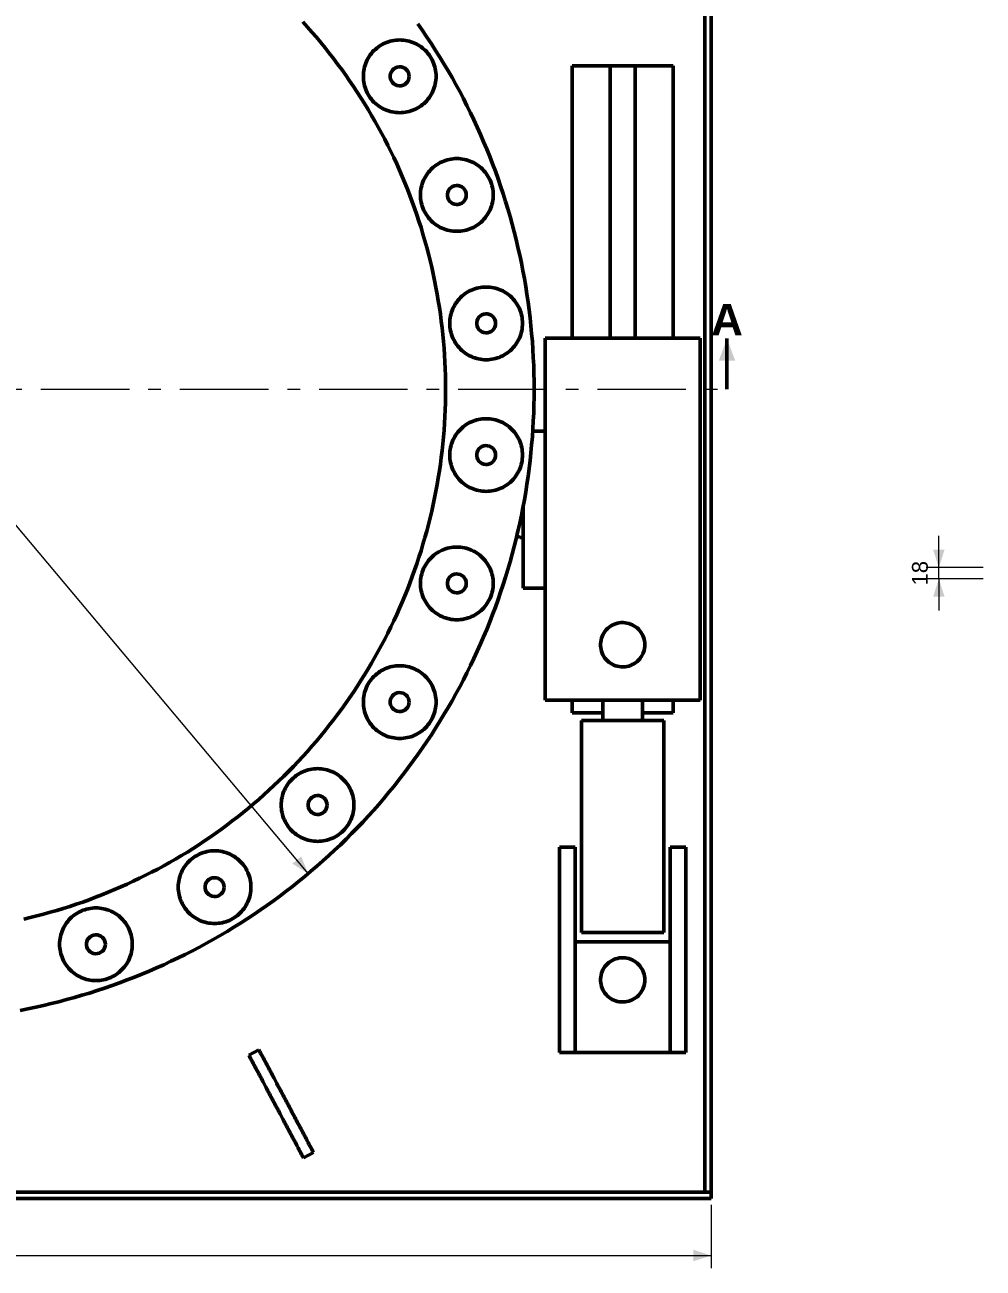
# Model space of a CAD drawing. Header units: millimetres. Extents: x 0 to 841, y 0 to 594.
# Drawn here: x 179.5 to 331, y 291 to 487.6 of the extents above; entities that cross this region are included whole.
import ezdxf
from ezdxf.enums import TextEntityAlignment as Align

# ---------------------------------------------------------------- set-up
doc = ezdxf.new("R2010")
doc.units = ezdxf.units.MM
doc.linetypes.add('EJE', pattern=[22, 14, -3, 2, -3])
for name, color, linetype, lineweight in [('COTA', 7, 'CONTINUOUS', 18), ('EJE', 7, 'EJE', 18), ('TXT', 7, 'CONTINUOUS', 25), ('VIS', 7, 'CONTINUOUS', 50)]:
    doc.layers.add(name, color=color, linetype=linetype, lineweight=lineweight)
doc.styles.add('STD', font='LiberationSans-Regular.ttf')
doc.styles.add('STDB', font='LiberationSans-Bold.ttf')

msp = doc.modelspace()

# ---------------------------------------------------------------- linework, layer by layer
at = {"layer": 'COTA'}
for p, q in [((224.28, 353.4), (81.58, 523.46)), ((324, 401.8), (324, 406.8)), ((331, 401.8), (322, 401.8)), ((324, 400), (324, 401.8)), ((331, 400), (322, 400)), ((324, 400), (324, 395)), ((288, 301), (288, 291)), ((32, 293), (288, 293))]:
    msp.add_line(p, q, dxfattribs=at)
for points in [[(290.5, 438), (289.2, 434.5), (291.8, 434.5)], [(324, 401.8), (324.9, 404.6), (323.1, 404.6)], [(324, 400), (323.1, 397.2), (324.9, 397.2)], [(224.28, 353.4), (223.17, 356.12), (221.79, 354.96)], [(288, 293), (285.2, 293.9), (285.2, 292.1)]]:
    msp.add_solid(points, dxfattribs=at)
at = {"layer": 'EJE'}
msp.add_line((28, 430), (292, 430), dxfattribs=at)
at = {"layer": 'VIS'}
msp.add_line((290.5, 430), (290.5, 438), dxfattribs=at)
for points in [[(287, 303), (287, 557)], [(288, 303), (288, 557)], [(246, 430), (245.99, 431.08), (245.97, 432.16), (245.94, 433.24), (245.89, 434.32), (245.83, 435.4), (245.76, 436.48), (245.67, 437.56), (245.57, 438.63), (245.45, 439.71), (245.32, 440.78), (245.18, 441.85), (245.02, 442.92), (244.85, 443.99), (244.67, 445.05), (244.48, 446.11), (244.27, 447.18), (244.05, 448.23), (243.81, 449.29), (243.56, 450.34), (243.3, 451.39), (243.02, 452.43), (242.73, 453.47), (242.43, 454.51), (242.12, 455.55), (241.79, 456.58), (241.45, 457.6), (241.1, 458.62), (240.73, 459.64), (240.35, 460.65), (239.96, 461.66), (239.56, 462.66), (239.14, 463.66), (238.71, 464.65), (238.27, 465.64), (237.82, 466.62), (237.35, 467.59), (236.87, 468.56), (236.38, 469.52), (235.88, 470.48), (235.36, 471.43), (234.84, 472.37), (234.3, 473.31), (233.75, 474.24), (233.19, 475.17), (232.61, 476.08), (232.03, 476.99), (231.43, 477.89), (230.82, 478.79), (230.21, 479.67), (229.58, 480.55), (228.93, 481.42), (228.28, 482.28), (227.62, 483.14), (226.95, 483.98), (226.26, 484.82), (225.57, 485.65), (224.87, 486.47), (224.15, 487.28), (223.43, 488.08)], [(246, 430), (245.99, 431.08), (245.97, 432.16), (245.94, 433.24), (245.89, 434.32), (245.83, 435.4), (245.76, 436.48), (245.67, 437.56), (245.57, 438.63), (245.45, 439.71), (245.32, 440.78), (245.18, 441.85), (245.02, 442.92), (244.85, 443.99), (244.67, 445.05), (244.48, 446.11), (244.27, 447.18), (244.05, 448.23), (243.81, 449.29), (243.56, 450.34), (243.3, 451.39), (243.02, 452.43), (242.73, 453.47), (242.43, 454.51), (242.12, 455.55), (241.79, 456.58), (241.45, 457.6), (241.1, 458.62), (240.73, 459.64), (240.35, 460.65), (239.96, 461.66), (239.56, 462.66), (239.14, 463.66), (238.71, 464.65), (238.27, 465.64), (237.82, 466.62), (237.35, 467.59), (236.87, 468.56), (236.38, 469.52), (235.88, 470.48), (235.36, 471.43), (234.84, 472.37), (234.3, 473.31), (233.75, 474.24), (233.19, 475.17), (232.61, 476.08), (232.03, 476.99), (231.43, 477.89), (230.82, 478.79), (230.21, 479.67), (229.58, 480.55), (228.93, 481.42), (228.28, 482.28), (227.62, 483.14), (226.95, 483.98), (226.26, 484.82), (225.57, 485.65), (224.87, 486.47), (224.15, 487.28), (223.43, 488.08)], [(260, 430), (259.99, 431.26), (259.97, 432.51), (259.93, 433.77), (259.87, 435.02), (259.8, 436.28), (259.72, 437.53), (259.61, 438.79), (259.5, 440.04), (259.36, 441.29), (259.21, 442.53), (259.05, 443.78), (258.87, 445.02), (258.67, 446.26), (258.46, 447.5), (258.23, 448.74), (257.99, 449.97), (257.73, 451.2), (257.45, 452.43), (257.16, 453.65), (256.86, 454.87), (256.54, 456.08), (256.2, 457.3), (255.85, 458.5), (255.49, 459.7), (255.11, 460.9), (254.71, 462.09), (254.3, 463.28), (253.87, 464.46), (253.43, 465.64), (252.98, 466.81), (252.51, 467.98), (252.02, 469.14), (251.52, 470.29), (251.01, 471.44), (250.48, 472.58), (249.94, 473.71), (249.38, 474.84), (248.81, 475.96), (248.23, 477.07), (247.63, 478.18), (247.02, 479.27), (246.39, 480.36), (245.75, 481.44), (245.1, 482.52), (244.43, 483.58), (243.75, 484.64), (243.06, 485.69), (242.35, 486.73), (241.63, 487.76)], [(244.5, 479.48), (244.49, 479.78), (244.46, 480.08), (244.42, 480.38), (244.37, 480.67), (244.3, 480.97), (244.21, 481.26), (244.11, 481.54), (244, 481.82), (243.87, 482.09), (243.72, 482.35), (243.57, 482.61), (243.4, 482.86), (243.21, 483.1), (243.02, 483.33), (242.81, 483.54), (242.59, 483.75), (242.36, 483.95), (242.13, 484.13), (241.88, 484.3), (241.62, 484.46), (241.36, 484.6), (241.08, 484.73), (240.81, 484.85), (240.52, 484.95), (240.23, 485.03), (239.94, 485.1), (239.64, 485.16), (239.35, 485.2), (239.05, 485.22), (238.75, 485.23), (238.44, 485.22), (238.14, 485.2), (237.85, 485.16), (237.55, 485.1), (237.26, 485.03), (236.97, 484.95), (236.68, 484.85), (236.41, 484.73), (236.13, 484.6), (235.87, 484.46), (235.61, 484.3), (235.37, 484.13), (235.13, 483.95), (234.9, 483.75), (234.68, 483.54), (234.47, 483.33), (234.28, 483.1), (234.09, 482.86), (233.92, 482.61), (233.77, 482.35), (233.62, 482.09), (233.49, 481.82), (233.38, 481.54), (233.28, 481.26), (233.19, 480.97), (233.12, 480.67), (233.07, 480.38), (233.03, 480.08), (233, 479.78), (233, 479.48), (233, 479.18), (233.03, 478.88), (233.07, 478.58), (233.12, 478.28), (233.19, 477.99), (233.28, 477.7), (233.38, 477.42), (233.49, 477.14), (233.62, 476.87), (233.77, 476.6), (233.92, 476.35), (234.09, 476.1), (234.28, 475.86), (234.47, 475.63), (234.68, 475.41), (234.9, 475.21), (235.13, 475.01), (235.37, 474.83), (235.61, 474.66), (235.87, 474.5), (236.13, 474.36), (236.41, 474.23), (236.68, 474.11), (236.97, 474.01), (237.26, 473.92), (237.55, 473.85), (237.85, 473.8), (238.14, 473.76), (238.44, 473.74), (238.75, 473.73), (239.05, 473.74), (239.35, 473.76), (239.64, 473.8), (239.94, 473.85), (240.23, 473.92), (240.52, 474.01), (240.81, 474.11), (241.08, 474.23), (241.36, 474.36), (241.62, 474.5), (241.88, 474.66), (242.13, 474.83), (242.36, 475.01), (242.59, 475.21), (242.81, 475.41), (243.02, 475.63), (243.21, 475.86), (243.4, 476.1), (243.57, 476.35), (243.72, 476.6), (243.87, 476.87), (244, 477.14), (244.11, 477.42), (244.21, 477.7), (244.3, 477.99), (244.37, 478.28), (244.42, 478.58), (244.46, 478.88), (244.49, 479.18), (244.5, 479.48)], [(240.25, 479.48), (240.21, 479.78), (240.12, 480.07), (239.98, 480.34), (239.78, 480.57), (239.54, 480.75), (239.27, 480.89), (238.97, 480.96), (238.67, 480.98), (238.37, 480.93), (238.08, 480.83), (237.83, 480.67), (237.61, 480.46), (237.43, 480.21), (237.31, 479.93), (237.25, 479.63), (237.25, 479.33), (237.31, 479.03), (237.43, 478.75), (237.61, 478.5), (237.83, 478.29), (238.08, 478.13), (238.37, 478.03), (238.67, 477.98), (238.97, 478), (239.27, 478.07), (239.54, 478.21), (239.78, 478.39), (239.98, 478.62), (240.12, 478.89), (240.21, 479.18), (240.25, 479.48)], [(266, 438.09), (266, 481.16)], [(266, 481.16), (272, 481.16)], [(272, 438.09), (272, 481.16)], [(272, 481.16), (276, 481.16)], [(276, 481.16), (282, 481.16)], [(276, 438.09), (276, 481.16)], [(282, 438.09), (282, 481.16)], [(253.53, 460.72), (253.52, 461.02), (253.5, 461.32), (253.46, 461.62), (253.41, 461.91), (253.34, 462.2), (253.25, 462.49), (253.15, 462.78), (253.03, 463.05), (252.9, 463.33), (252.76, 463.59), (252.6, 463.85), (252.43, 464.1), (252.25, 464.33), (252.05, 464.56), (251.85, 464.78), (251.63, 464.99), (251.4, 465.18), (251.16, 465.37), (250.91, 465.54), (250.66, 465.7), (250.39, 465.84), (250.12, 465.97), (249.84, 466.08), (249.56, 466.18), (249.27, 466.27), (248.98, 466.34), (248.68, 466.4), (248.38, 466.43), (248.08, 466.46), (247.78, 466.47), (247.48, 466.46), (247.18, 466.43), (246.88, 466.4), (246.59, 466.34), (246.29, 466.27), (246, 466.18), (245.72, 466.08), (245.44, 465.97), (245.17, 465.84), (244.91, 465.7), (244.65, 465.54), (244.4, 465.37), (244.16, 465.18), (243.93, 464.99), (243.72, 464.78), (243.51, 464.56), (243.31, 464.33), (243.13, 464.1), (242.96, 463.85), (242.8, 463.59), (242.66, 463.33), (242.53, 463.05), (242.41, 462.78), (242.31, 462.49), (242.23, 462.2), (242.16, 461.91), (242.1, 461.62), (242.06, 461.32), (242.04, 461.02), (242.03, 460.72), (242.04, 460.42), (242.06, 460.11), (242.1, 459.82), (242.16, 459.52), (242.23, 459.23), (242.31, 458.94), (242.41, 458.66), (242.53, 458.38), (242.66, 458.11), (242.8, 457.84), (242.96, 457.58), (243.13, 457.34), (243.31, 457.1), (243.51, 456.87), (243.72, 456.65), (243.93, 456.44), (244.16, 456.25), (244.4, 456.06), (244.65, 455.89), (244.91, 455.74), (245.17, 455.59), (245.44, 455.46), (245.72, 455.35), (246, 455.25), (246.29, 455.16), (246.59, 455.09), (246.88, 455.04), (247.18, 455), (247.48, 454.97), (247.78, 454.97), (248.08, 454.97), (248.38, 455), (248.68, 455.04), (248.98, 455.09), (249.27, 455.16), (249.56, 455.25), (249.84, 455.35), (250.12, 455.46), (250.39, 455.59), (250.66, 455.74), (250.91, 455.89), (251.16, 456.06), (251.4, 456.25), (251.63, 456.44), (251.85, 456.65), (252.05, 456.87), (252.25, 457.1), (252.43, 457.34), (252.6, 457.58), (252.76, 457.84), (252.9, 458.11), (253.03, 458.38), (253.15, 458.66), (253.25, 458.94), (253.34, 459.23), (253.41, 459.52), (253.46, 459.82), (253.5, 460.11), (253.52, 460.42), (253.53, 460.72)], [(249.28, 460.72), (249.25, 461.02), (249.16, 461.31), (249.01, 461.57), (248.81, 461.8), (248.57, 461.99), (248.3, 462.12), (248.01, 462.2), (247.71, 462.21), (247.41, 462.17), (247.12, 462.06), (246.86, 461.9), (246.64, 461.69), (246.47, 461.44), (246.35, 461.16), (246.29, 460.87), (246.29, 460.56), (246.35, 460.27), (246.47, 459.99), (246.64, 459.74), (246.86, 459.53), (247.12, 459.37), (247.41, 459.26), (247.71, 459.22), (248.01, 459.23), (248.3, 459.31), (248.57, 459.44), (248.81, 459.63), (249.01, 459.86), (249.16, 460.12), (249.25, 460.41), (249.28, 460.72)], [(258.17, 440.41), (258.16, 440.71), (258.13, 441.01), (258.09, 441.31), (258.04, 441.61), (257.97, 441.9), (257.88, 442.19), (257.78, 442.47), (257.67, 442.75), (257.54, 443.02), (257.39, 443.29), (257.24, 443.54), (257.07, 443.79), (256.88, 444.03), (256.69, 444.26), (256.48, 444.48), (256.26, 444.69), (256.03, 444.88), (255.8, 445.06), (255.55, 445.24), (255.29, 445.39), (255.03, 445.54), (254.75, 445.67), (254.48, 445.78), (254.19, 445.88), (253.9, 445.97), (253.61, 446.04), (253.31, 446.09), (253.02, 446.13), (252.72, 446.15), (252.42, 446.16), (252.11, 446.15), (251.81, 446.13), (251.52, 446.09), (251.22, 446.04), (250.93, 445.97), (250.64, 445.88), (250.35, 445.78), (250.08, 445.67), (249.8, 445.54), (249.54, 445.39), (249.28, 445.24), (249.04, 445.06), (248.8, 444.88), (248.57, 444.69), (248.35, 444.48), (248.14, 444.26), (247.95, 444.03), (247.76, 443.79), (247.59, 443.54), (247.44, 443.29), (247.29, 443.02), (247.16, 442.75), (247.05, 442.47), (246.95, 442.19), (246.86, 441.9), (246.79, 441.61), (246.74, 441.31), (246.7, 441.01), (246.67, 440.71), (246.67, 440.41), (246.67, 440.11), (246.7, 439.81), (246.74, 439.51), (246.79, 439.22), (246.86, 438.92), (246.95, 438.64), (247.05, 438.35), (247.16, 438.07), (247.29, 437.8), (247.44, 437.54), (247.59, 437.28), (247.76, 437.03), (247.95, 436.79), (248.14, 436.57), (248.35, 436.35), (248.57, 436.14), (248.8, 435.94), (249.04, 435.76), (249.28, 435.59), (249.54, 435.43), (249.8, 435.29), (250.08, 435.16), (250.35, 435.04), (250.64, 434.94), (250.93, 434.86), (251.22, 434.79), (251.52, 434.73), (251.81, 434.69), (252.11, 434.67), (252.42, 434.66), (252.72, 434.67), (253.02, 434.69), (253.31, 434.73), (253.61, 434.79), (253.9, 434.86), (254.19, 434.94), (254.48, 435.04), (254.75, 435.16), (255.03, 435.29), (255.29, 435.43), (255.55, 435.59), (255.8, 435.76), (256.03, 435.94), (256.26, 436.14), (256.48, 436.35), (256.69, 436.57), (256.88, 436.79), (257.07, 437.03), (257.24, 437.28), (257.39, 437.54), (257.54, 437.8), (257.67, 438.07), (257.78, 438.35), (257.88, 438.64), (257.97, 438.92), (258.04, 439.22), (258.09, 439.51), (258.13, 439.81), (258.16, 440.11), (258.17, 440.41)], [(253.92, 440.41), (253.88, 440.71), (253.79, 441), (253.65, 441.27), (253.45, 441.5), (253.21, 441.69), (252.94, 441.82), (252.64, 441.9), (252.34, 441.91), (252.04, 441.86), (251.75, 441.76), (251.5, 441.6), (251.28, 441.39), (251.1, 441.14), (250.98, 440.86), (250.92, 440.56), (250.92, 440.26), (250.98, 439.96), (251.1, 439.68), (251.28, 439.44), (251.5, 439.23), (251.75, 439.07), (252.04, 438.96), (252.34, 438.91), (252.64, 438.93), (252.94, 439.01), (253.21, 439.14), (253.45, 439.33), (253.65, 439.56), (253.79, 439.82), (253.88, 440.11), (253.92, 440.41)], [(261.75, 438.09), (286.25, 438.09)], [(261.75, 423.34), (261.75, 438.09)], [(286.25, 380.84), (286.25, 438.09)], [(178.74, 331.77), (179.97, 332.01), (181.2, 332.27), (182.43, 332.55), (183.65, 332.84), (184.87, 333.14), (186.08, 333.46), (187.3, 333.8), (188.5, 334.15), (189.7, 334.51), (190.9, 334.89), (192.09, 335.29), (193.28, 335.7), (194.46, 336.13), (195.64, 336.57), (196.81, 337.02), (197.98, 337.49), (199.14, 337.98), (200.29, 338.48), (201.44, 338.99), (202.58, 339.52), (203.71, 340.06), (204.84, 340.62), (205.96, 341.19), (207.07, 341.77), (208.18, 342.37), (209.27, 342.98), (210.36, 343.61), (211.44, 344.25), (212.52, 344.9), (213.58, 345.57), (214.64, 346.25), (215.69, 346.94), (216.73, 347.65), (217.76, 348.37), (218.78, 349.1), (219.79, 349.84), (220.79, 350.6), (221.79, 351.37), (222.77, 352.15), (223.74, 352.95), (224.71, 353.76), (225.66, 354.57), (226.6, 355.41), (227.53, 356.25), (228.45, 357.1), (229.37, 357.97), (230.26, 358.85), (231.15, 359.74), (232.03, 360.63), (232.9, 361.55), (233.75, 362.47), (234.59, 363.4), (235.43, 364.34), (236.24, 365.29), (237.05, 366.26), (237.85, 367.23), (238.63, 368.21), (239.4, 369.21), (240.16, 370.21), (240.9, 371.22), (241.63, 372.24), (242.35, 373.27), (243.06, 374.31), (243.75, 375.36), (244.43, 376.42), (245.1, 377.48), (245.75, 378.56), (246.39, 379.64), (247.02, 380.73), (247.63, 381.82), (248.23, 382.93), (248.81, 384.04), (249.38, 385.16), (249.94, 386.29), (250.48, 387.42), (251.01, 388.56), (251.52, 389.71), (252.02, 390.86), (252.51, 392.02), (252.98, 393.19), (253.43, 394.36), (253.87, 395.54), (254.3, 396.72), (254.71, 397.91), (255.11, 399.1), (255.49, 400.3), (255.85, 401.5), (256.2, 402.7), (256.54, 403.92), (256.86, 405.13), (257.16, 406.35), (257.45, 407.57), (257.73, 408.8), (257.99, 410.03), (258.23, 411.26), (258.46, 412.5), (258.67, 413.74), (258.87, 414.98), (259.05, 416.22), (259.21, 417.47), (259.36, 418.71), (259.5, 419.96), (259.61, 421.21), (259.72, 422.47), (259.8, 423.72), (259.87, 424.98), (259.93, 426.23), (259.97, 427.49), (259.99, 428.74), (260, 430)], [(179.29, 346.19), (180.34, 346.44), (181.39, 346.7), (182.43, 346.98), (183.47, 347.27), (184.51, 347.57), (185.55, 347.88), (186.58, 348.21), (187.6, 348.55), (188.62, 348.9), (189.64, 349.27), (190.65, 349.65), (191.66, 350.04), (192.66, 350.44), (193.66, 350.86), (194.65, 351.29), (195.64, 351.73), (196.62, 352.18), (197.59, 352.65), (198.56, 353.13), (199.52, 353.62), (200.48, 354.12), (201.43, 354.64), (202.37, 355.16), (203.31, 355.7), (204.24, 356.25), (205.17, 356.81), (206.08, 357.39), (206.99, 357.97), (207.89, 358.57), (208.79, 359.18), (209.67, 359.79), (210.55, 360.42), (211.42, 361.07), (212.28, 361.72), (213.14, 362.38), (213.98, 363.05), (214.82, 363.74), (215.65, 364.43), (216.47, 365.13), (217.28, 365.85), (218.08, 366.57), (218.87, 367.31), (219.65, 368.05), (220.43, 368.81), (221.19, 369.57), (221.95, 370.35), (222.69, 371.13), (223.43, 371.92), (224.15, 372.72), (224.87, 373.53), (225.57, 374.35), (226.26, 375.18), (226.95, 376.02), (227.62, 376.86), (228.28, 377.72), (228.93, 378.58), (229.58, 379.45), (230.21, 380.33), (230.82, 381.21), (231.43, 382.11), (232.03, 383.01), (232.61, 383.92), (233.19, 384.83), (233.75, 385.76), (234.3, 386.69), (234.84, 387.63), (235.36, 388.57), (235.88, 389.52), (236.38, 390.48), (236.87, 391.44), (237.35, 392.41), (237.82, 393.38), (238.27, 394.36), (238.71, 395.35), (239.14, 396.34), (239.56, 397.34), (239.96, 398.34), (240.35, 399.35), (240.73, 400.36), (241.1, 401.38), (241.45, 402.4), (241.79, 403.42), (242.12, 404.45), (242.43, 405.49), (242.73, 406.53), (243.02, 407.57), (243.3, 408.61), (243.56, 409.66), (243.81, 410.71), (244.05, 411.77), (244.27, 412.82), (244.48, 413.89), (244.67, 414.95), (244.85, 416.01), (245.02, 417.08), (245.18, 418.15), (245.32, 419.22), (245.45, 420.29), (245.57, 421.37), (245.67, 422.44), (245.76, 423.52), (245.83, 424.6), (245.89, 425.68), (245.94, 426.76), (245.97, 427.84), (245.99, 428.92), (246, 430)], [(179.29, 346.19), (180.34, 346.44), (181.39, 346.7), (182.43, 346.98), (183.47, 347.27), (184.51, 347.57), (185.55, 347.88), (186.58, 348.21), (187.6, 348.55), (188.62, 348.9), (189.64, 349.27), (190.65, 349.65), (191.66, 350.04), (192.66, 350.44), (193.66, 350.86), (194.65, 351.29), (195.64, 351.73), (196.62, 352.18), (197.59, 352.65), (198.56, 353.13), (199.52, 353.62), (200.48, 354.12), (201.43, 354.64), (202.37, 355.16), (203.31, 355.7), (204.24, 356.25), (205.17, 356.81), (206.08, 357.39), (206.99, 357.97), (207.89, 358.57), (208.79, 359.18), (209.67, 359.79), (210.55, 360.42), (211.42, 361.07), (212.28, 361.72), (213.14, 362.38), (213.98, 363.05), (214.82, 363.74), (215.65, 364.43), (216.47, 365.13), (217.28, 365.85), (218.08, 366.57), (218.87, 367.31), (219.65, 368.05), (220.43, 368.81), (221.19, 369.57), (221.95, 370.35), (222.69, 371.13), (223.43, 371.92), (224.15, 372.72), (224.87, 373.53), (225.57, 374.35), (226.26, 375.18), (226.95, 376.02), (227.62, 376.86), (228.28, 377.72), (228.93, 378.58), (229.58, 379.45), (230.21, 380.33), (230.82, 381.21), (231.43, 382.11), (232.03, 383.01), (232.61, 383.92), (233.19, 384.83), (233.75, 385.76), (234.3, 386.69), (234.84, 387.63), (235.36, 388.57), (235.88, 389.52), (236.38, 390.48), (236.87, 391.44), (237.35, 392.41), (237.82, 393.38), (238.27, 394.36), (238.71, 395.35), (239.14, 396.34), (239.56, 397.34), (239.96, 398.34), (240.35, 399.35), (240.73, 400.36), (241.1, 401.38), (241.45, 402.4), (241.79, 403.42), (242.12, 404.45), (242.43, 405.49), (242.73, 406.53), (243.02, 407.57), (243.3, 408.61), (243.56, 409.66), (243.81, 410.71), (244.05, 411.77), (244.27, 412.82), (244.48, 413.89), (244.67, 414.95), (244.85, 416.01), (245.02, 417.08), (245.18, 418.15), (245.32, 419.22), (245.45, 420.29), (245.57, 421.37), (245.67, 422.44), (245.76, 423.52), (245.83, 424.6), (245.89, 425.68), (245.94, 426.76), (245.97, 427.84), (245.99, 428.92), (246, 430)], [(258.17, 419.59), (258.16, 419.89), (258.13, 420.19), (258.09, 420.49), (258.04, 420.78), (257.97, 421.08), (257.88, 421.36), (257.78, 421.65), (257.67, 421.93), (257.54, 422.2), (257.39, 422.46), (257.24, 422.72), (257.07, 422.97), (256.88, 423.21), (256.69, 423.43), (256.48, 423.65), (256.26, 423.86), (256.03, 424.06), (255.8, 424.24), (255.55, 424.41), (255.29, 424.57), (255.03, 424.71), (254.75, 424.84), (254.48, 424.96), (254.19, 425.06), (253.9, 425.14), (253.61, 425.21), (253.31, 425.27), (253.02, 425.31), (252.72, 425.33), (252.42, 425.34), (252.11, 425.33), (251.81, 425.31), (251.52, 425.27), (251.22, 425.21), (250.93, 425.14), (250.64, 425.06), (250.35, 424.96), (250.08, 424.84), (249.8, 424.71), (249.54, 424.57), (249.28, 424.41), (249.04, 424.24), (248.8, 424.06), (248.57, 423.86), (248.35, 423.65), (248.14, 423.43), (247.95, 423.21), (247.76, 422.97), (247.59, 422.72), (247.44, 422.46), (247.29, 422.2), (247.16, 421.93), (247.05, 421.65), (246.95, 421.36), (246.86, 421.08), (246.79, 420.78), (246.74, 420.49), (246.7, 420.19), (246.67, 419.89), (246.67, 419.59), (246.67, 419.29), (246.7, 418.99), (246.74, 418.69), (246.79, 418.39), (246.86, 418.1), (246.95, 417.81), (247.05, 417.53), (247.16, 417.25), (247.29, 416.98), (247.44, 416.71), (247.59, 416.46), (247.76, 416.21), (247.95, 415.97), (248.14, 415.74), (248.35, 415.52), (248.57, 415.31), (248.8, 415.12), (249.04, 414.94), (249.28, 414.76), (249.54, 414.61), (249.8, 414.46), (250.08, 414.33), (250.35, 414.22), (250.64, 414.12), (250.93, 414.03), (251.22, 413.96), (251.52, 413.91), (251.81, 413.87), (252.11, 413.85), (252.42, 413.84), (252.72, 413.85), (253.02, 413.87), (253.31, 413.91), (253.61, 413.96), (253.9, 414.03), (254.19, 414.12), (254.48, 414.22), (254.75, 414.33), (255.03, 414.46), (255.29, 414.61), (255.55, 414.76), (255.8, 414.94), (256.03, 415.12), (256.26, 415.31), (256.48, 415.52), (256.69, 415.74), (256.88, 415.97), (257.07, 416.21), (257.24, 416.46), (257.39, 416.71), (257.54, 416.98), (257.67, 417.25), (257.78, 417.53), (257.88, 417.81), (257.97, 418.1), (258.04, 418.39), (258.09, 418.69), (258.13, 418.99), (258.16, 419.29), (258.17, 419.59)], [(259.78, 423.34), (261.75, 423.34)], [(261.75, 398.54), (261.75, 423.34)], [(253.92, 419.59), (253.88, 419.89), (253.79, 420.18), (253.65, 420.44), (253.45, 420.67), (253.21, 420.86), (252.94, 420.99), (252.64, 421.07), (252.34, 421.09), (252.04, 421.04), (251.75, 420.93), (251.5, 420.77), (251.28, 420.56), (251.1, 420.32), (250.98, 420.04), (250.92, 419.74), (250.92, 419.44), (250.98, 419.14), (251.1, 418.86), (251.28, 418.61), (251.5, 418.4), (251.75, 418.24), (252.04, 418.14), (252.34, 418.09), (252.64, 418.1), (252.94, 418.18), (253.21, 418.31), (253.45, 418.5), (253.65, 418.73), (253.79, 419), (253.88, 419.29), (253.92, 419.59)], [(258.25, 398.54), (258.25, 411.37)], [(257.75, 406.54), (257.29, 406.87)], [(258.25, 406.54), (257.75, 406.54)], [(253.53, 399.28), (253.52, 399.58), (253.5, 399.89), (253.46, 400.18), (253.41, 400.48), (253.34, 400.77), (253.25, 401.06), (253.15, 401.34), (253.03, 401.62), (252.9, 401.89), (252.76, 402.16), (252.6, 402.42), (252.43, 402.66), (252.25, 402.9), (252.05, 403.13), (251.85, 403.35), (251.63, 403.56), (251.4, 403.75), (251.16, 403.94), (250.91, 404.11), (250.66, 404.26), (250.39, 404.41), (250.12, 404.54), (249.84, 404.65), (249.56, 404.75), (249.27, 404.84), (248.98, 404.91), (248.68, 404.96), (248.38, 405), (248.08, 405.03), (247.78, 405.03), (247.48, 405.03), (247.18, 405), (246.88, 404.96), (246.59, 404.91), (246.29, 404.84), (246, 404.75), (245.72, 404.65), (245.44, 404.54), (245.17, 404.41), (244.91, 404.26), (244.65, 404.11), (244.4, 403.94), (244.16, 403.75), (243.93, 403.56), (243.72, 403.35), (243.51, 403.13), (243.31, 402.9), (243.13, 402.66), (242.96, 402.42), (242.8, 402.16), (242.66, 401.89), (242.53, 401.62), (242.41, 401.34), (242.31, 401.06), (242.23, 400.77), (242.16, 400.48), (242.1, 400.18), (242.06, 399.89), (242.04, 399.58), (242.03, 399.28), (242.04, 398.98), (242.06, 398.68), (242.1, 398.38), (242.16, 398.09), (242.23, 397.8), (242.31, 397.51), (242.41, 397.22), (242.53, 396.95), (242.66, 396.67), (242.8, 396.41), (242.96, 396.15), (243.13, 395.9), (243.31, 395.67), (243.51, 395.44), (243.72, 395.22), (243.93, 395.01), (244.16, 394.82), (244.4, 394.63), (244.65, 394.46), (244.91, 394.3), (245.17, 394.16), (245.44, 394.03), (245.72, 393.92), (246, 393.82), (246.29, 393.73), (246.59, 393.66), (246.88, 393.6), (247.18, 393.57), (247.48, 393.54), (247.78, 393.53), (248.08, 393.54), (248.38, 393.57), (248.68, 393.6), (248.98, 393.66), (249.27, 393.73), (249.56, 393.82), (249.84, 393.92), (250.12, 394.03), (250.39, 394.16), (250.66, 394.3), (250.91, 394.46), (251.16, 394.63), (251.4, 394.82), (251.63, 395.01), (251.85, 395.22), (252.05, 395.44), (252.25, 395.67), (252.43, 395.9), (252.6, 396.15), (252.76, 396.41), (252.9, 396.67), (253.03, 396.95), (253.15, 397.22), (253.25, 397.51), (253.34, 397.8), (253.41, 398.09), (253.46, 398.38), (253.5, 398.68), (253.52, 398.98), (253.53, 399.28)], [(249.28, 399.28), (249.25, 399.59), (249.16, 399.88), (249.01, 400.14), (248.81, 400.37), (248.57, 400.56), (248.3, 400.69), (248.01, 400.77), (247.71, 400.78), (247.41, 400.74), (247.12, 400.63), (246.86, 400.47), (246.64, 400.26), (246.47, 400.01), (246.35, 399.73), (246.29, 399.44), (246.29, 399.13), (246.35, 398.84), (246.47, 398.56), (246.64, 398.31), (246.86, 398.1), (247.12, 397.94), (247.41, 397.83), (247.71, 397.79), (248.01, 397.8), (248.3, 397.88), (248.57, 398.01), (248.81, 398.2), (249.01, 398.43), (249.16, 398.69), (249.25, 398.98), (249.28, 399.28)], [(258.25, 398.54), (261.75, 398.54)], [(261.75, 380.84), (261.75, 398.54)], [(277.5, 389.59), (277.49, 389.89), (277.45, 390.19), (277.38, 390.48), (277.29, 390.77), (277.18, 391.05), (277.04, 391.32), (276.88, 391.57), (276.7, 391.81), (276.5, 392.04), (276.28, 392.24), (276.05, 392.43), (275.79, 392.59), (275.53, 392.74), (275.25, 392.86), (274.97, 392.95), (274.67, 393.02), (274.38, 393.07), (274.08, 393.09), (273.77, 393.08), (273.47, 393.05), (273.18, 392.99), (272.89, 392.91), (272.61, 392.8), (272.34, 392.67), (272.08, 392.51), (271.83, 392.34), (271.61, 392.14), (271.4, 391.93), (271.2, 391.69), (271.03, 391.44), (270.88, 391.18), (270.76, 390.91), (270.66, 390.63), (270.58, 390.33), (270.53, 390.04), (270.5, 389.74), (270.5, 389.44), (270.53, 389.14), (270.58, 388.84), (270.66, 388.55), (270.76, 388.27), (270.88, 387.99), (271.03, 387.73), (271.2, 387.48), (271.4, 387.25), (271.61, 387.03), (271.83, 386.84), (272.08, 386.66), (272.34, 386.51), (272.61, 386.38), (272.89, 386.27), (273.18, 386.18), (273.47, 386.13), (273.77, 386.09), (274.08, 386.09), (274.38, 386.11), (274.67, 386.15), (274.97, 386.22), (275.25, 386.32), (275.53, 386.44), (275.79, 386.58), (276.05, 386.75), (276.28, 386.93), (276.5, 387.14), (276.7, 387.36), (276.88, 387.6), (277.04, 387.86), (277.18, 388.13), (277.29, 388.41), (277.38, 388.69), (277.45, 388.99), (277.49, 389.29), (277.5, 389.59)], [(244.5, 380.52), (244.49, 380.82), (244.46, 381.12), (244.42, 381.42), (244.37, 381.72), (244.3, 382.01), (244.21, 382.3), (244.11, 382.58), (244, 382.86), (243.87, 383.13), (243.72, 383.4), (243.57, 383.65), (243.4, 383.9), (243.21, 384.14), (243.02, 384.37), (242.81, 384.59), (242.59, 384.79), (242.36, 384.99), (242.13, 385.17), (241.88, 385.34), (241.62, 385.5), (241.36, 385.64), (241.08, 385.77), (240.81, 385.89), (240.52, 385.99), (240.23, 386.08), (239.94, 386.15), (239.64, 386.2), (239.35, 386.24), (239.05, 386.26), (238.75, 386.27), (238.44, 386.26), (238.14, 386.24), (237.85, 386.2), (237.55, 386.15), (237.26, 386.08), (236.97, 385.99), (236.68, 385.89), (236.41, 385.77), (236.13, 385.64), (235.87, 385.5), (235.61, 385.34), (235.37, 385.17), (235.13, 384.99), (234.9, 384.79), (234.68, 384.59), (234.47, 384.37), (234.28, 384.14), (234.09, 383.9), (233.92, 383.65), (233.77, 383.4), (233.62, 383.13), (233.49, 382.86), (233.38, 382.58), (233.28, 382.3), (233.19, 382.01), (233.12, 381.72), (233.07, 381.42), (233.03, 381.12), (233, 380.82), (233, 380.52), (233, 380.22), (233.03, 379.92), (233.07, 379.62), (233.12, 379.33), (233.19, 379.03), (233.28, 378.74), (233.38, 378.46), (233.49, 378.18), (233.62, 377.91), (233.77, 377.65), (233.92, 377.39), (234.09, 377.14), (234.28, 376.9), (234.47, 376.67), (234.68, 376.46), (234.9, 376.25), (235.13, 376.05), (235.37, 375.87), (235.61, 375.7), (235.87, 375.54), (236.13, 375.4), (236.41, 375.27), (236.68, 375.15), (236.97, 375.05), (237.26, 374.97), (237.55, 374.9), (237.85, 374.84), (238.14, 374.8), (238.44, 374.78), (238.75, 374.77), (239.05, 374.78), (239.35, 374.8), (239.64, 374.84), (239.94, 374.9), (240.23, 374.97), (240.52, 375.05), (240.81, 375.15), (241.08, 375.27), (241.36, 375.4), (241.62, 375.54), (241.88, 375.7), (242.13, 375.87), (242.36, 376.05), (242.59, 376.25), (242.81, 376.46), (243.02, 376.67), (243.21, 376.9), (243.4, 377.14), (243.57, 377.39), (243.72, 377.65), (243.87, 377.91), (244, 378.18), (244.11, 378.46), (244.21, 378.74), (244.3, 379.03), (244.37, 379.33), (244.42, 379.62), (244.46, 379.92), (244.49, 380.22), (244.5, 380.52)], [(240.25, 380.52), (240.21, 380.82), (240.12, 381.11), (239.98, 381.38), (239.78, 381.61), (239.54, 381.79), (239.27, 381.93), (238.97, 382), (238.67, 382.02), (238.37, 381.97), (238.08, 381.87), (237.83, 381.71), (237.61, 381.5), (237.43, 381.25), (237.31, 380.97), (237.25, 380.67), (237.25, 380.37), (237.31, 380.07), (237.43, 379.79), (237.61, 379.54), (237.83, 379.33), (238.08, 379.17), (238.37, 379.07), (238.67, 379.02), (238.97, 379.04), (239.27, 379.11), (239.54, 379.25), (239.78, 379.43), (239.98, 379.66), (240.12, 379.93), (240.21, 380.22), (240.25, 380.52)], [(261.75, 380.84), (286.25, 380.84)], [(266, 378.84), (266, 380.84)], [(270.85, 377.59), (270.85, 380.84)], [(277.15, 380.84), (277.15, 377.59)], [(282, 378.84), (282, 380.84)], [(266, 378.84), (270.85, 378.84)], [(280.5, 377.59), (280.2, 377.59), (279.9, 377.59), (279.59, 377.59), (279.29, 377.59), (278.99, 377.59), (278.69, 377.59), (278.38, 377.59), (278.08, 377.59), (277.78, 377.59), (277.48, 377.59), (277.17, 377.59), (276.87, 377.59), (276.57, 377.59), (276.27, 377.59), (275.97, 377.59), (275.66, 377.59), (275.36, 377.59), (275.06, 377.59), (274.76, 377.59), (274.45, 377.59), (274.15, 377.59), (273.85, 377.59), (273.55, 377.59), (273.24, 377.59), (272.94, 377.59), (272.64, 377.59), (272.34, 377.59), (272.03, 377.59), (271.73, 377.59), (271.43, 377.59), (271.13, 377.59), (270.83, 377.59), (270.52, 377.59), (270.22, 377.59), (269.92, 377.59), (269.62, 377.59), (269.31, 377.59), (269.01, 377.59), (268.71, 377.59), (268.41, 377.59), (268.1, 377.59), (267.8, 377.59), (267.5, 377.59)], [(267.5, 344.09), (267.5, 377.59)], [(277.15, 378.84), (282, 378.84)], [(280.5, 377.59), (280.5, 344.09)], [(231.51, 364.24), (231.5, 364.54), (231.48, 364.84), (231.44, 365.14), (231.39, 365.43), (231.32, 365.73), (231.23, 366.02), (231.13, 366.3), (231.01, 366.58), (230.88, 366.85), (230.74, 367.11), (230.58, 367.37), (230.41, 367.62), (230.23, 367.86), (230.03, 368.09), (229.83, 368.3), (229.61, 368.51), (229.38, 368.71), (229.14, 368.89), (228.89, 369.06), (228.64, 369.22), (228.37, 369.36), (228.1, 369.49), (227.82, 369.61), (227.54, 369.71), (227.25, 369.79), (226.96, 369.86), (226.66, 369.92), (226.36, 369.96), (226.06, 369.98), (225.76, 369.99), (225.46, 369.98), (225.16, 369.96), (224.86, 369.92), (224.57, 369.86), (224.27, 369.79), (223.98, 369.71), (223.7, 369.61), (223.42, 369.49), (223.15, 369.36), (222.89, 369.22), (222.63, 369.06), (222.38, 368.89), (222.14, 368.71), (221.91, 368.51), (221.7, 368.3), (221.49, 368.09), (221.29, 367.86), (221.11, 367.62), (220.94, 367.37), (220.78, 367.11), (220.64, 366.85), (220.51, 366.58), (220.39, 366.3), (220.29, 366.02), (220.21, 365.73), (220.14, 365.43), (220.08, 365.14), (220.04, 364.84), (220.02, 364.54), (220.01, 364.24), (220.02, 363.94), (220.04, 363.64), (220.08, 363.34), (220.14, 363.04), (220.21, 362.75), (220.29, 362.46), (220.39, 362.18), (220.51, 361.9), (220.64, 361.63), (220.78, 361.36), (220.94, 361.11), (221.11, 360.86), (221.29, 360.62), (221.49, 360.39), (221.7, 360.17), (221.91, 359.97), (222.14, 359.77), (222.38, 359.59), (222.63, 359.42), (222.89, 359.26), (223.15, 359.12), (223.42, 358.99), (223.7, 358.87), (223.98, 358.77), (224.27, 358.68), (224.57, 358.61), (224.86, 358.56), (225.16, 358.52), (225.46, 358.5), (225.76, 358.49), (226.06, 358.5), (226.36, 358.52), (226.66, 358.56), (226.96, 358.61), (227.25, 358.68), (227.54, 358.77), (227.82, 358.87), (228.1, 358.99), (228.37, 359.12), (228.64, 359.26), (228.89, 359.42), (229.14, 359.59), (229.38, 359.77), (229.61, 359.97), (229.83, 360.17), (230.03, 360.39), (230.23, 360.62), (230.41, 360.86), (230.58, 361.11), (230.74, 361.36), (230.88, 361.63), (231.01, 361.9), (231.13, 362.18), (231.23, 362.46), (231.32, 362.75), (231.39, 363.04), (231.44, 363.34), (231.48, 363.64), (231.5, 363.94), (231.51, 364.24)], [(227.26, 364.24), (227.23, 364.54), (227.14, 364.83), (226.99, 365.1), (226.79, 365.33), (226.55, 365.51), (226.28, 365.65), (225.99, 365.72), (225.68, 365.74), (225.38, 365.69), (225.1, 365.59), (224.84, 365.43), (224.62, 365.22), (224.45, 364.97), (224.33, 364.69), (224.27, 364.39), (224.27, 364.09), (224.33, 363.79), (224.45, 363.51), (224.62, 363.26), (224.84, 363.05), (225.1, 362.89), (225.38, 362.79), (225.68, 362.74), (225.99, 362.76), (226.28, 362.83), (226.55, 362.97), (226.79, 363.15), (226.99, 363.38), (227.14, 363.65), (227.23, 363.94), (227.26, 364.24)], [(215.23, 351.25), (215.22, 351.56), (215.2, 351.86), (215.16, 352.15), (215.1, 352.45), (215.03, 352.74), (214.95, 353.03), (214.85, 353.32), (214.73, 353.59), (214.6, 353.87), (214.46, 354.13), (214.3, 354.39), (214.13, 354.63), (213.95, 354.87), (213.75, 355.1), (213.54, 355.32), (213.33, 355.53), (213.1, 355.72), (212.86, 355.91), (212.61, 356.08), (212.35, 356.23), (212.09, 356.38), (211.82, 356.51), (211.54, 356.62), (211.26, 356.72), (210.97, 356.81), (210.67, 356.88), (210.38, 356.93), (210.08, 356.97), (209.78, 357), (209.48, 357), (209.18, 357), (208.88, 356.97), (208.58, 356.93), (208.28, 356.88), (207.99, 356.81), (207.7, 356.72), (207.42, 356.62), (207.14, 356.51), (206.87, 356.38), (206.6, 356.23), (206.35, 356.08), (206.1, 355.91), (205.86, 355.72), (205.63, 355.53), (205.41, 355.32), (205.21, 355.1), (205.01, 354.87), (204.83, 354.63), (204.66, 354.39), (204.5, 354.13), (204.36, 353.87), (204.23, 353.59), (204.11, 353.32), (204.01, 353.03), (203.92, 352.74), (203.85, 352.45), (203.8, 352.15), (203.76, 351.86), (203.74, 351.56), (203.73, 351.25), (203.74, 350.95), (203.76, 350.65), (203.8, 350.36), (203.85, 350.06), (203.92, 349.77), (204.01, 349.48), (204.11, 349.19), (204.23, 348.92), (204.36, 348.64), (204.5, 348.38), (204.66, 348.12), (204.83, 347.87), (205.01, 347.64), (205.21, 347.41), (205.41, 347.19), (205.63, 346.98), (205.86, 346.79), (206.1, 346.6), (206.35, 346.43), (206.6, 346.28), (206.87, 346.13), (207.14, 346), (207.42, 345.89), (207.7, 345.79), (207.99, 345.7), (208.28, 345.63), (208.58, 345.58), (208.88, 345.54), (209.18, 345.51), (209.48, 345.5), (209.78, 345.51), (210.08, 345.54), (210.38, 345.58), (210.67, 345.63), (210.97, 345.7), (211.26, 345.79), (211.54, 345.89), (211.82, 346), (212.09, 346.13), (212.35, 346.28), (212.61, 346.43), (212.86, 346.6), (213.1, 346.79), (213.33, 346.98), (213.54, 347.19), (213.75, 347.41), (213.95, 347.64), (214.13, 347.87), (214.3, 348.12), (214.46, 348.38), (214.6, 348.64), (214.73, 348.92), (214.85, 349.19), (214.95, 349.48), (215.03, 349.77), (215.1, 350.06), (215.16, 350.36), (215.2, 350.65), (215.22, 350.95), (215.23, 351.25)], [(266.5, 357.59), (264, 357.59)], [(264, 325.09), (264, 357.59)], [(266.5, 325.09), (266.5, 357.59)], [(284, 357.59), (281.5, 357.59)], [(281.5, 325.09), (281.5, 357.59)], [(284, 325.09), (284, 357.59)], [(210.98, 351.25), (210.95, 351.56), (210.86, 351.85), (210.71, 352.11), (210.51, 352.34), (210.27, 352.53), (210, 352.66), (209.71, 352.74), (209.4, 352.75), (209.1, 352.71), (208.82, 352.6), (208.56, 352.44), (208.34, 352.23), (208.17, 351.98), (208.05, 351.7), (207.99, 351.41), (207.99, 351.1), (208.05, 350.81), (208.17, 350.53), (208.34, 350.28), (208.56, 350.07), (208.82, 349.91), (209.1, 349.8), (209.4, 349.76), (209.71, 349.77), (210, 349.85), (210.27, 349.98), (210.51, 350.17), (210.71, 350.4), (210.86, 350.66), (210.95, 350.95), (210.98, 351.25)], [(196.47, 342.22), (196.46, 342.52), (196.43, 342.82), (196.4, 343.12), (196.34, 343.41), (196.27, 343.71), (196.18, 344), (196.08, 344.28), (195.97, 344.56), (195.84, 344.83), (195.7, 345.09), (195.54, 345.35), (195.37, 345.6), (195.18, 345.84), (194.99, 346.07), (194.78, 346.28), (194.56, 346.49), (194.33, 346.69), (194.1, 346.87), (193.85, 347.04), (193.59, 347.2), (193.33, 347.34), (193.05, 347.47), (192.78, 347.59), (192.49, 347.69), (192.2, 347.77), (191.91, 347.84), (191.62, 347.9), (191.32, 347.94), (191.02, 347.96), (190.72, 347.97), (190.42, 347.96), (190.11, 347.94), (189.82, 347.9), (189.52, 347.84), (189.23, 347.77), (188.94, 347.69), (188.66, 347.59), (188.38, 347.47), (188.11, 347.34), (187.84, 347.2), (187.58, 347.04), (187.34, 346.87), (187.1, 346.69), (186.87, 346.49), (186.65, 346.28), (186.44, 346.07), (186.25, 345.84), (186.06, 345.6), (185.89, 345.35), (185.74, 345.09), (185.59, 344.83), (185.46, 344.56), (185.35, 344.28), (185.25, 344), (185.16, 343.71), (185.09, 343.41), (185.04, 343.12), (185, 342.82), (184.97, 342.52), (184.97, 342.22), (184.97, 341.92), (185, 341.62), (185.04, 341.32), (185.09, 341.02), (185.16, 340.73), (185.25, 340.44), (185.35, 340.16), (185.46, 339.88), (185.59, 339.61), (185.74, 339.34), (185.89, 339.09), (186.06, 338.84), (186.25, 338.6), (186.44, 338.37), (186.65, 338.15), (186.87, 337.95), (187.1, 337.75), (187.34, 337.57), (187.58, 337.4), (187.84, 337.24), (188.11, 337.1), (188.38, 336.97), (188.66, 336.85), (188.94, 336.75), (189.23, 336.66), (189.52, 336.59), (189.82, 336.54), (190.11, 336.5), (190.42, 336.48), (190.72, 336.47), (191.02, 336.48), (191.32, 336.5), (191.62, 336.54), (191.91, 336.59), (192.2, 336.66), (192.49, 336.75), (192.78, 336.85), (193.05, 336.97), (193.33, 337.1), (193.59, 337.24), (193.85, 337.4), (194.1, 337.57), (194.33, 337.75), (194.56, 337.95), (194.78, 338.15), (194.99, 338.37), (195.18, 338.6), (195.37, 338.84), (195.54, 339.09), (195.7, 339.34), (195.84, 339.61), (195.97, 339.88), (196.08, 340.16), (196.18, 340.44), (196.27, 340.73), (196.34, 341.02), (196.4, 341.32), (196.43, 341.62), (196.46, 341.92), (196.47, 342.22)], [(280.5, 344.09), (280.2, 344.09), (279.9, 344.09), (279.59, 344.09), (279.29, 344.09), (278.99, 344.09), (278.69, 344.09), (278.38, 344.09), (278.08, 344.09), (277.78, 344.09), (277.48, 344.09), (277.17, 344.09), (276.87, 344.09), (276.57, 344.09), (276.27, 344.09), (275.97, 344.09), (275.66, 344.09), (275.36, 344.09), (275.06, 344.09), (274.76, 344.09), (274.45, 344.09), (274.15, 344.09), (273.85, 344.09), (273.55, 344.09), (273.24, 344.09), (272.94, 344.09), (272.64, 344.09), (272.34, 344.09), (272.03, 344.09), (271.73, 344.09), (271.43, 344.09), (271.13, 344.09), (270.83, 344.09), (270.52, 344.09), (270.22, 344.09), (269.92, 344.09), (269.62, 344.09), (269.31, 344.09), (269.01, 344.09), (268.71, 344.09), (268.41, 344.09), (268.1, 344.09), (267.8, 344.09), (267.5, 344.09)], [(192.22, 342.22), (192.19, 342.52), (192.09, 342.81), (191.95, 343.08), (191.75, 343.31), (191.51, 343.49), (191.24, 343.63), (190.94, 343.7), (190.64, 343.72), (190.34, 343.67), (190.06, 343.57), (189.8, 343.41), (189.58, 343.2), (189.4, 342.95), (189.28, 342.67), (189.22, 342.37), (189.22, 342.07), (189.28, 341.77), (189.4, 341.49), (189.58, 341.24), (189.8, 341.03), (190.06, 340.87), (190.34, 340.77), (190.64, 340.72), (190.94, 340.74), (191.24, 340.81), (191.51, 340.95), (191.75, 341.13), (191.95, 341.36), (192.09, 341.63), (192.19, 341.92), (192.22, 342.22)], [(266.5, 325.09), (266.5, 342.59)], [(281.5, 342.59), (266.5, 342.59)], [(281.5, 325.09), (281.5, 342.59)], [(277.5, 336.59), (277.49, 336.89), (277.45, 337.19), (277.38, 337.48), (277.29, 337.77), (277.18, 338.05), (277.04, 338.32), (276.88, 338.57), (276.7, 338.81), (276.5, 339.04), (276.28, 339.24), (276.05, 339.43), (275.79, 339.59), (275.53, 339.74), (275.25, 339.86), (274.97, 339.95), (274.67, 340.02), (274.38, 340.07), (274.08, 340.09), (273.77, 340.08), (273.47, 340.05), (273.18, 339.99), (272.89, 339.91), (272.61, 339.8), (272.34, 339.67), (272.08, 339.51), (271.83, 339.34), (271.61, 339.14), (271.4, 338.93), (271.2, 338.69), (271.03, 338.44), (270.88, 338.18), (270.76, 337.91), (270.66, 337.63), (270.58, 337.33), (270.53, 337.04), (270.5, 336.74), (270.5, 336.44), (270.53, 336.14), (270.58, 335.84), (270.66, 335.55), (270.76, 335.27), (270.88, 334.99), (271.03, 334.73), (271.2, 334.48), (271.4, 334.25), (271.61, 334.03), (271.83, 333.84), (272.08, 333.66), (272.34, 333.51), (272.61, 333.38), (272.89, 333.27), (273.18, 333.18), (273.47, 333.13), (273.77, 333.09), (274.08, 333.09), (274.38, 333.11), (274.67, 333.15), (274.97, 333.22), (275.25, 333.32), (275.53, 333.44), (275.79, 333.58), (276.05, 333.75), (276.28, 333.93), (276.5, 334.14), (276.7, 334.36), (276.88, 334.6), (277.04, 334.86), (277.18, 335.13), (277.29, 335.41), (277.38, 335.69), (277.45, 335.99), (277.49, 336.29), (277.5, 336.59)], [(214.89, 324.7), (216.48, 325.55)], [(223.52, 308.45), (223.38, 308.72), (223.24, 308.99), (223.1, 309.25), (222.95, 309.52), (222.81, 309.78), (222.67, 310.05), (222.53, 310.32), (222.39, 310.58), (222.25, 310.85), (222.1, 311.12), (221.96, 311.38), (221.82, 311.65), (221.68, 311.92), (221.54, 312.18), (221.4, 312.45), (221.26, 312.71), (221.11, 312.98), (220.97, 313.25), (220.83, 313.51), (220.69, 313.78), (220.55, 314.05), (220.41, 314.31), (220.27, 314.58), (220.12, 314.85), (219.98, 315.11), (219.84, 315.38), (219.7, 315.65), (219.56, 315.91), (219.42, 316.18), (219.28, 316.44), (219.13, 316.71), (218.99, 316.98), (218.85, 317.24), (218.71, 317.51), (218.57, 317.78), (218.43, 318.04), (218.29, 318.31), (218.14, 318.58), (218, 318.84), (217.86, 319.11), (217.72, 319.38), (217.58, 319.64), (217.44, 319.91), (217.3, 320.17), (217.15, 320.44), (217.01, 320.71), (216.87, 320.97), (216.73, 321.24), (216.59, 321.51), (216.45, 321.77), (216.31, 322.04), (216.16, 322.31), (216.02, 322.57), (215.88, 322.84), (215.74, 323.11), (215.6, 323.37), (215.46, 323.64), (215.32, 323.9), (215.17, 324.17), (215.03, 324.44), (214.89, 324.7)], [(225.11, 309.3), (224.97, 309.56), (224.83, 309.83), (224.68, 310.1), (224.54, 310.36), (224.4, 310.63), (224.26, 310.89), (224.12, 311.16), (223.98, 311.43), (223.84, 311.69), (223.69, 311.96), (223.55, 312.23), (223.41, 312.49), (223.27, 312.76), (223.13, 313.03), (222.99, 313.29), (222.85, 313.56), (222.7, 313.83), (222.56, 314.09), (222.42, 314.36), (222.28, 314.62), (222.14, 314.89), (222, 315.16), (221.86, 315.42), (221.71, 315.69), (221.57, 315.96), (221.43, 316.22), (221.29, 316.49), (221.15, 316.76), (221.01, 317.02), (220.87, 317.29), (220.72, 317.56), (220.58, 317.82), (220.44, 318.09), (220.3, 318.35), (220.16, 318.62), (220.02, 318.89), (219.88, 319.15), (219.73, 319.42), (219.59, 319.69), (219.45, 319.95), (219.31, 320.22), (219.17, 320.49), (219.03, 320.75), (218.89, 321.02), (218.74, 321.29), (218.6, 321.55), (218.46, 321.82), (218.32, 322.08), (218.18, 322.35), (218.04, 322.62), (217.9, 322.88), (217.75, 323.15), (217.61, 323.42), (217.47, 323.68), (217.33, 323.95), (217.19, 324.22), (217.05, 324.48), (216.9, 324.75), (216.76, 325.01), (216.62, 325.28), (216.48, 325.55)], [(266.5, 325.09), (264, 325.09)], [(281.5, 325.09), (266.5, 325.09)], [(284, 325.09), (281.5, 325.09)], [(225.11, 309.3), (223.52, 308.45)], [(32, 303), (288, 303)], [(287, 303), (288, 303)], [(288, 302), (288, 303)], [(32, 302), (288, 302)]]:
    msp.add_lwpolyline(points, dxfattribs=at)

# ---------------------------------------------------------------- texts
at = {"layer": 'TXT', "style": 'STDB'}
msp.add_text('A', height=5, dxfattribs=at).set_placement((290.5, 441), align=Align.MIDDLE_CENTER)
at = {"layer": 'TXT', "style": 'STD'}
msp.add_text('18', height=2.5, rotation=90, dxfattribs=at).set_placement((323, 400.9), align=Align.BOTTOM_CENTER)

doc.saveas('drawing.dxf')
